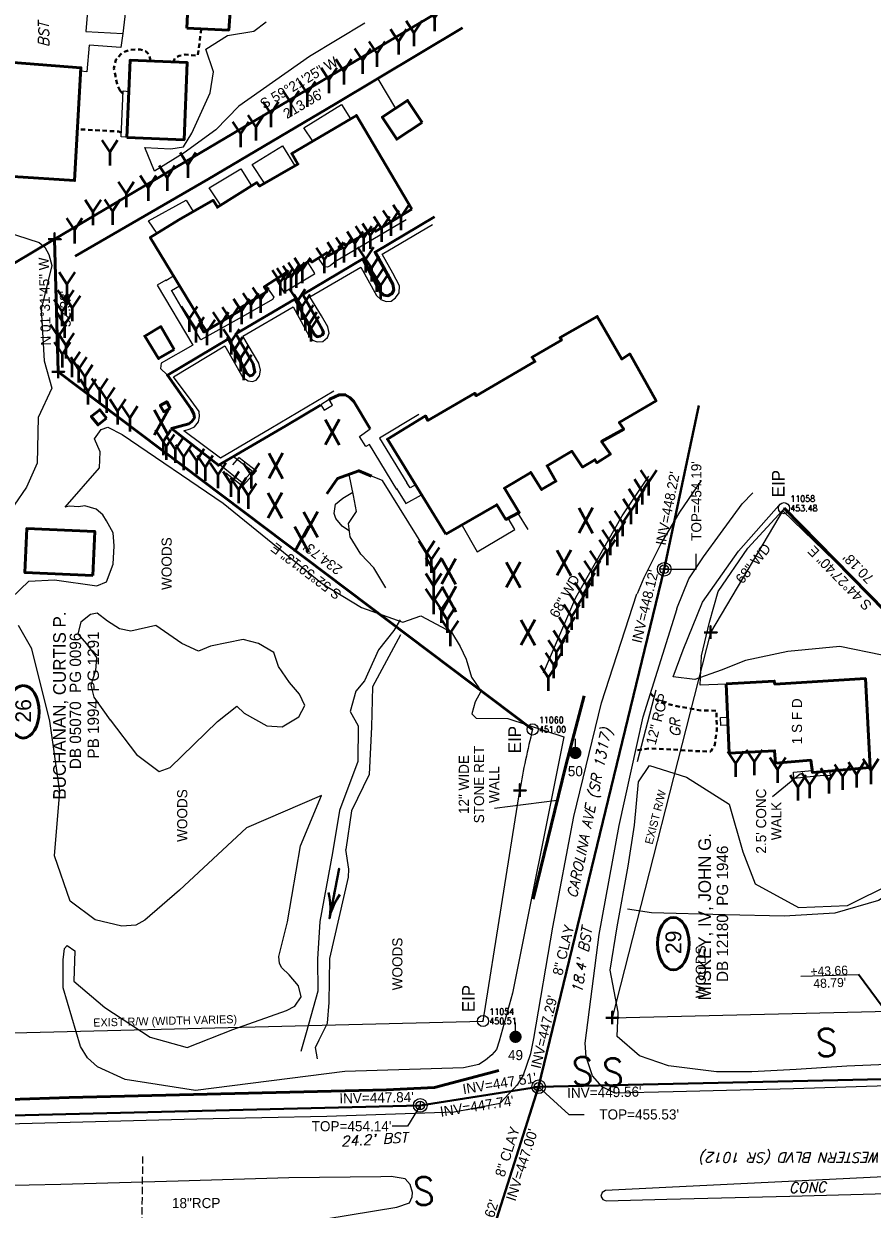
# Model space of a CAD drawing. Extents: x 2081991 to 2084654, y 739892 to 742657.
# Drawn here: x 2083835.2 to 2084170.4, y 741263.8 to 741732.1 of the extents above; entities that cross this region are included whole.
import ezdxf
from ezdxf.enums import TextEntityAlignment as Align

# ---------------------------------------------------------------- set-up
doc = ezdxf.new("R2010")
doc.units = 0
doc.header["$MEASUREMENT"] = 0
doc.linetypes.add('DGN Style 2', pattern=[2.872098, 1.723259, -1.148839])
doc.linetypes.add('DGN Style 3', pattern=[4.020938, 2.872099, -1.148839])
for name, color, linetype, lineweight in [('Exist Hydro River Flow Arrow CELL', 5, 'Continuous', 30), ('Exist Hydro Stream or Body of Water', 5, 'Continuous', 13), ('Exist Property Corner CELL', 6, 'Continuous', 30), ('Exist Property Deed Book Text', 6, 'Continuous', 40), ('Exist Property Iron Pin CELL', 6, 'Continuous', 13), ('Exist Property Iron Pin Cogo Elevation', 6, 'Continuous', 0), ('Exist Property Iron Pin Cogo Number', 6, 'Continuous', 0), ('Exist Property Iron Pin Text', 6, 'Continuous', 13), ('Exist Property Line', 6, 'Continuous', 40), ('Exist Property Line Text', 6, 'Continuous', 13), ('Exist Property Owner Text', 6, 'Continuous', 40), ('Exist Property Tie Line', 7, 'DGN Style 3', 13), ('Exist Right of Way Line', 6, 'Continuous', 13), ('Exist Right of Way Line Text', 6, 'Continuous', 13), ('Exist Roads EOP', 2, 'Continuous', 13), ('Exist Utilities Power Pole CELL', 1, 'Continuous', 13), ('Exist Utilities Power Pole Text Tag Number', 1, 'Continuous', 13), ('Exist Utilities Sanitary Sewer Manhole CELL', 3, 'Continuous', 13), ('Exist Utilities Sanitary Sewer Manhole Top Elevation', 3, 'Continuous', 13), ('Exist Utilities Sanitary Sewer UG Line', 3, 'Continuous', 30), ('Exist Utilities Sanitary Sewer UG Line Invert Elevation', 3, 'Continuous', 13), ('Exist Utilities Sanitary Sewer UG Line Text', 3, 'Continuous', 13), ('Old_Level_10', 7, 'Continuous', 0), ('Old_Level_11', 7, 'Continuous', 0), ('Old_Level_23', 7, 'Continuous', 0), ('Old_Level_26', 7, 'Continuous', 0), ('Old_Level_28', 7, 'Continuous', 0), ('Old_Level_3', 7, 'Continuous', 0), ('Old_Level_31', 7, 'Continuous', 0), ('Old_Level_5', 7, 'Continuous', 0), ('Old_Level_6', 7, 'Continuous', 0), ('Old_Level_8', 7, 'Continuous', 0), ('Old_Level_9', 7, 'Continuous', 0)]:
    doc.layers.add(name, color=color, linetype=linetype, lineweight=lineweight)
doc.styles.add('Style-ITALICS', font='ITALICS.shx')
doc.styles.add('Style-STANDARD', font='STANDARD.shx')
doc.styles.add('Style-WORKING', font='WORKING.shx')
doc.dimstyles.get("Standard").update_dxf_attribs({"dimtxt": 0.18, "dimasz": 0.18, "dimexe": 0.18, "dimexo": 0.0625, "dimgap": 0.09, "dimtad": 0, "dimtih": 1, "dimtoh": 1, "dimdec": 4, "dimzin": 0, "dimdsep": 46, "dimtxsty": 'Standard', "dimcen": 0.09, "dimadec": 0, "dimazin": 0, "dimtfac": 1, "dimtdec": 4, "dimtofl": 0, "dimtmove": 0, "dimatfit": 3, "dimfxl": 1, "dimtolj": 1, "dimtzin": 0, "dimarcsym": 0})

# ---------------------------------------------------------------- blocks, each defined once
blk = doc.blocks.new('EXIST PROPERTY CORNER')
at = {"layer": 'Exist Property Corner CELL', "flags": 128}
blk.add_lwpolyline([(-0.05, 0), (0.05, 0), (0, 0), (0, 0.05), (0, -0.05)], dxfattribs=at)
at = {"layer": 'Exist Property Corner CELL'}
blk.add_point((0, 0), dxfattribs=at)
blk = doc.blocks.new('EXIST PROPERTY IRON PIN_1')
at = {"layer": 'Exist Property Iron Pin CELL'}
for radius in [0.0441, 0.00141]:
    blk.add_circle((0, 0), radius, dxfattribs=at)
blk = doc.blocks.new('EXIST HYDRO RIVER FLOW ARROW')
at = {"layer": 'Exist Hydro River Flow Arrow CELL', "flags": 128}
blk.add_lwpolyline([(0, 0.04575), (0.03775, 0.03), (0.07725, 0.01725), (0.118, 0.00775), (0.159, 0.0015), (0.2, 0), (-0.2, 0), (0.2, 0), (0.159, -0.0015), (0.118, -0.00775), (0.07725, -0.01725), (0.03775, -0.03), (0, -0.04575)], dxfattribs=at)
at = {"layer": 'Exist Hydro River Flow Arrow CELL'}
blk.add_point((0, 0), dxfattribs=at)
blk = doc.blocks.new('EXIST UTILITIES POWER POLE')
at = {"layer": 'Exist Utilities Power Pole CELL'}
h = blk.add_hatch(color=256, dxfattribs=at)
edge = h.paths.add_edge_path()
edge.add_arc((0, 0), 0.049, 0, 360)
blk.add_line((0, 0), (0, 0.1125), dxfattribs=at)
blk.add_point((0, 0), dxfattribs=at)
at = {"layer": 'Exist Utilities Power Pole Text Tag Number', "style": 'Style-WORKING'}
blk.add_attdef('pole number', text='', height=0.08, dxfattribs=at).set_placement((0, -0.144), align=Align.MIDDLE_CENTER)
blk = doc.blocks.new('EXIST UTILITIES SANITARY SEWER MANHOLE')
at = {"color": 0, "linetype": 'ByBlock', "lineweight": -2, "flags": 128}
blk.add_lwpolyline([(0, 0.03425), (0, -0.03425), (0, 0), (0.03425, 0), (-0.03425, 0)], dxfattribs=at)
at = {"color": 0, "linetype": 'ByBlock', "lineweight": -2}
for radius in [0.05389, 0.03425]:
    blk.add_circle((0, 0), radius, dxfattribs=at)
blk = doc.blocks.new('Exist Property Owner Number Topo_2')
at = {"layer": 'Exist Property Owner Text'}
blk.add_ellipse((0, 0), major_axis=(10.375, 0), ratio=0.6024096386, dxfattribs=at)
at = {"layer": 'Exist Property Owner Text', "style": 'Style-WORKING'}
blk.add_text('29', height=6.25, dxfattribs=at).set_placement((0.492198, 0), align=Align.MIDDLE_CENTER)
blk = doc.blocks.new('TerminatorOpen_0.5')
at = {"color": 0, "linetype": 'ByBlock', "lineweight": -2}
for q in [(-1, 0.25), (-1, 0), (-1, -0.25)]:
    blk.add_line((0, 0), q, dxfattribs=at)
blk = doc.blocks.new('Exist Property Owner Number Topo_31')
at = {"layer": 'Exist Property Owner Text', "color": 6}
blk.add_ellipse((0, 0), major_axis=(10.375, 0), ratio=0.602409639, dxfattribs=at)
at = {"layer": 'Exist Property Owner Text', "color": 6, "style": 'Style-WORKING'}
blk.add_text('26', height=6.25, dxfattribs=at).set_placement((0.34456, 0), align=Align.MIDDLE_CENTER)

msp = doc.modelspace()

# ---------------------------------------------------------------- linework, layer by layer
at = {"layer": 'Exist Hydro Stream or Body of Water', "ltscale": 49.9999, "flags": 128}
for points in [[(2083983.862248, 741496.619332), (2083981.395639, 741492.357339), (2083975.343605, 741484.812216), (2083969.846136, 741472.459309), (2083966.397032, 741468.438539), (2083964.203769, 741460.428461), (2083967.351731, 741454.738789), (2083967.197648, 741440.592502), (2083959.979744, 741421.275349)], [(2083983.972166, 741490.699882), (2083972.958913, 741470.143333), (2083972.527013, 741454.293538), (2083971.679798, 741435.451079), (2083964.646242, 741421.194237), (2083962.48945, 741405.821633)], [(2083959.979744, 741421.275349), (2083957.113005, 741404.54887), (2083952.161871, 741377.436038), (2083951.17069, 741362.586844), (2083951.389473, 741349.942478), (2083946.749579, 741333.466032), (2083944.613286, 741326.11323)], [(2083956.118224, 741362.878776), (2083963.542199, 741395.006944), (2083963.66574, 741398.068894), (2083962.48945, 741405.821633)], [(2083951.197809, 741323.224606), (2083950.42688, 741327.651392), (2083951.908385, 741330.740285), (2083955.225263, 741337.216578), (2083955.896086, 741345.468691), (2083956.118224, 741362.878776)]]:
    msp.add_lwpolyline(points, dxfattribs=at)
at = {"layer": 'Exist Property Line', "ltscale": 50}
for p, q in [((2084031.471187, 741756.009832), (2083847.389234, 741646.957333)), ((2083847.389234, 741646.957333), (2083748.907, 741588.6152)), ((2083848.786987, 741594.600698), (2083847.389234, 741646.957333)), ((2083848.786987, 741594.600698), (2084036.215, 741453.2973)), ((2084135.53, 741540.7163), (2084184.686, 741490.627))]:
    msp.add_line(p, q, dxfattribs=at)
at = {"layer": 'Exist Property Tie Line', "linetype": 'Continuous'}
msp.add_line((2084142.105111, 741355.87943), (2084164.985376, 741356.558686), dxfattribs=at)
at = {"layer": 'Exist Property Tie Line'}
msp.add_line((2083882.149934, 741284.6595), (2083880.766, 741184.666), dxfattribs=at)
at = {"layer": 'Exist Right of Way Line', "ltscale": 50, "flags": 128}
for points in [[(2084135.53, 741540.7163), (2084106.503278, 741491.648993), (2084067.679092, 741339.401244), (2084187.943929, 741342.325486)], [(2083675.630904, 741329.984752), (2083730.331, 741331.0257), (2084016.635, 741338.1199), (2084031.139543, 741429.20491)]]:
    msp.add_lwpolyline(points, dxfattribs=at)
at = {"layer": 'Exist Right of Way Line', "ltscale": 50}
msp.add_arc((2084306.967123, 741383.678115), 279.559552, 165.579781, 170.627532, dxfattribs=at)
at = {"layer": 'Exist Roads EOP', "ltscale": 50, "flags": 128}
for points in [[(2083476.042462, 741288.762533), (2083502.698634, 741289.289355), (2083551.324561, 741290.34344), (2083601.936719, 741291.628207), (2083650.839587, 741293.198936), (2083694.915072, 741294.224325), (2083749.907766, 741295.714175), (2083798.200436, 741296.783872), (2083848.584706, 741298.003721), (2083903.504321, 741299.442493), (2083954.909886, 741300.58746), (2084005.170337, 741302.278152), (2084023.375387, 741305.701596), (2084030.49375, 741313.287195), (2084032.442582, 741316.498377), (2084035.44905, 741325.274556), (2084036.745678, 741331.166931), (2084044.195358, 741375.251963), (2084052.510897, 741418.928025), (2084063.417033, 741463.82012), (2084077.443056, 741506.932661)], [(2084188.81502, 741312.937719), (2084139.306598, 741311.369746), (2084091.716997, 741310.184081), (2084068.726337, 741309.684302), (2084063.748652, 741312.148458), (2084059.906797, 741316.471322), (2084057.382363, 741323.945221), (2084056.931167, 741329.438038), (2084062.562615, 741372.323642), (2084070.376584, 741415.300516), (2084079.840147, 741458.298293), (2084093.273714, 741501.022828)], [(2083944.978095, 741258.427618), (2083982.527523, 741264.601025), (2083987.515241, 741266.315618), (2083988.671792, 741268.626494), (2083988.810286, 741270.359073), (2083987.808543, 741273.60018), (2083985.811934, 741275.854297), (2083980.341565, 741276.703092), (2083976.295057, 741276.606565), (2083939.969814, 741276.148533), (2083896.137393, 741274.89415), (2083849.826189, 741273.538548), (2083799.665903, 741272.444862), (2083751.358621, 741271.424343), (2083727.008586, 741270.763437), (2083695.051998, 741269.970212), (2083651.531444, 741268.751011), (2083602.147998, 741267.675391), (2083551.860114, 741266.178616), (2083503.260117, 741265.002001), (2083457.779042, 741263.839533)], [(2084185.686812, 741277.044778), (2084137.273976, 741274.736128), (2084088.780996, 741272.360897), (2084065.00502, 741271.157918), (2084063.736393, 741270.33367), (2084063.213874, 741268.994908), (2084063.991901, 741267.611842), (2084065.281486, 741267.135293), (2084089.211937, 741267.749517), (2084137.818035, 741268.992149), (2084186.065822, 741270.313704)]]:
    msp.add_lwpolyline(points, dxfattribs=at)
at = {"layer": 'Exist Utilities Sanitary Sewer Manhole Top Elevation', "ltscale": 50, "flags": 128}
for points in [[(2084088.1834, 741516.5651), (2084100.877097, 741516.66259), (2084100.877097, 741522.66259)], [(2084038.5822, 741312.1416), (2084050.544081, 741301.233006), (2084056.544081, 741301.233006)], [(2083991.7976, 741304.7867), (2083986.751122, 741296.578049), (2083980.751122, 741296.578049)]]:
    msp.add_lwpolyline(points, dxfattribs=at)
at = {"layer": 'Exist Utilities Sanitary Sewer UG Line', "ltscale": 50, "flags": 128}
for points in [[(2084088.1834, 741516.5651), (2084101.890574, 741581.237906)], [(2084088.1834, 741516.5651), (2084038.5822, 741312.1416), (2084011.5087, 741227.0996), (2084009.1891, 741013.419)], [(2083668.8046, 741296.8916), (2083991.7976, 741304.7867), (2084038.5822, 741312.1416), (2084440.3916, 741321.0924)]]:
    msp.add_lwpolyline(points, dxfattribs=at)
at = {"layer": 'Old_Level_10', "color": 5, "linetype": 'Continuous', "lineweight": 13, "ltscale": 49.9999, "flags": 128}
for points in [[(2083978.165105, 741509.196744), (2083973.546365, 741517.198228), (2083968.368375, 741522.535467), (2083964.139883, 741529.348953), (2083963.464135, 741534.696193), (2083966.629128, 741539.397433), (2083965.430131, 741545.669671), (2083963.698384, 741554.072404)], [(2083963.854884, 741531.604199), (2083960.99489, 741533.581695), (2083958.534145, 741536.604439), (2083957.843646, 741538.656185), (2083958.356645, 741542.233428), (2083961.268139, 741544.725173), (2083965.152881, 741547.014668)], [(2084234.712842, 741435.615891), (2084213.015886, 741418.246176), (2084190.302931, 741396.29222), (2084182.870696, 741391.995728), (2084172.792966, 741385.733491), (2084155.582, 741380.791251), (2084135.61929, 741379.552753), (2084112.308087, 741380.083752), (2084083.237645, 741380.833251), (2084073.681414, 741382.285748)]]:
    msp.add_lwpolyline(points, dxfattribs=at)
at = {"layer": 'Old_Level_11', "color": 3, "linetype": 'Continuous', "lineweight": 13, "ltscale": 49.9999, "flags": 128}
for points in [[(2083969.891122, 741732.281298), (2083948.120415, 741719.125324), (2083920.195721, 741699.577863), (2083911.087239, 741690.106882), (2083898.624014, 741681.0869), (2083886.838288, 741673.858914), (2083882.996296, 741683.144896), (2083893.307275, 741682.682647), (2083898.249265, 741683.410895), (2083901.630508, 741688.891884), (2083908.871744, 741704.820853), (2083910.095741, 741713.120836), (2083907.184997, 741722.088318), (2083915.73748, 741727.393807), (2083926.119209, 741729.131804), (2083930.94295, 741732.892796)], [(2083827.882406, 741650.051712), (2083841.248629, 741645.681721), (2083843.501875, 741643.856224), (2083845.151871, 741640.93848), (2083846.328619, 741636.531989), (2083842.083127, 741619.291524), (2083843.269125, 741598.923314), (2083846.313119, 741588.059086), (2083840.89663, 741576.543109), (2083840.460631, 741558.545145), (2083836.331139, 741549.071914), (2083831.390649, 741541.863928)], [(2083830.243651, 741505.153502), (2083837.220637, 741511.916238), (2083847.373867, 741512.397987), (2083864.115833, 741510.030742), (2083867.915576, 741511.615739), (2083870.522821, 741518.631725), (2083870.92082, 741525.90096), (2083870.477321, 741531.0037), (2083867.892326, 741535.740941), (2083866.381829, 741538.080186), (2083863.816084, 741540.292182), (2083859.319343, 741541.600429), (2083856.812848, 741541.21618), (2083853.427355, 741541.555929), (2083852.594856, 741541.366929), (2083851.579858, 741541.16868), (2083865.177581, 741556.653399), (2083865.368331, 741562.960136), (2083863.201085, 741568.121376), (2083865.79358, 741571.841618), (2083868.383575, 741572.742617), (2083874.099813, 741569.775873), (2083913.922484, 741542.703177), (2083953.185905, 741510.805741), (2083968.669874, 741501.528259), (2083984.929592, 741495.695021), (2083992.049828, 741498.218516), (2084004.169303, 741491.734529), (2084007.642296, 741486.09079), (2084009.982792, 741481.1213), (2084012.069788, 741473.942314), (2084014.992032, 741469.771573), (2084015.79678, 741468.348075), (2084013.557035, 741464.170084), (2084012.258287, 741459.490843), (2084013.883284, 741457.779847), (2084026.447259, 741457.652347), (2084048.490965, 741450.393611), (2084048.490965, 741450.393611), (2084028.250255, 741349.157814), (2084022.962266, 741330.106602), (2084021.994268, 741326.835608), (2084020.119271, 741324.836112), (2084017.594526, 741322.657117), (2084014.970782, 741320.98562), (2084008.850044, 741319.684623), (2083961.992638, 741318.171876), (2083903.030506, 741310.659391), (2083875.274561, 741315.063882), (2083864.294333, 741320.031622), (2083860.375841, 741323.639115), (2083857.586846, 741328.073106), (2083850.76511, 741351.26531), (2083850.75386, 741362.248038), (2083851.291359, 741366.778529), (2083852.330857, 741367.929776), (2083855.404101, 741365.816781), (2083854.985602, 741353.933804), (2083867.269827, 741343.504325), (2083885.186541, 741331.751599), (2083899.781012, 741327.700357), (2083917.762226, 741334.768843), (2083938.939934, 741342.329578), (2083942.293927, 741344.038574), (2083944.744172, 741347.678067), (2083943.790174, 741352.022808), (2083940.088431, 741356.410049), (2083937.129437, 741359.151294), (2083936.163689, 741360.85929), (2083936.02369, 741363.598035), (2083939.422183, 741377.353757), (2083944.556423, 741407.306948), (2083952.839906, 741427.206408), (2083923.180965, 741414.380183), (2083896.755268, 741389.856982), (2083883.011546, 741377.952756), (2083879.484053, 741376.05201), (2083873.944814, 741375.549511), (2083863.419835, 741378.051006), (2083853.596354, 741385.457491), (2083847.338867, 741403.333706), (2083849.481613, 741428.777405), (2083845.499871, 741456.581099), (2083838.327385, 741485.210542), (2083833.064896, 741494.350773)], [(2084174.321213, 741482.707547), (2084157.563497, 741486.09904), (2084137.019288, 741484.062044), (2084120.250571, 741480.497051), (2084110.70159, 741476.788059), (2084100.310611, 741473.072566), (2084091.695378, 741474.024064), (2084095.61712, 741484.694793), (2084103.328355, 741503.613255), (2084117.534577, 741523.668715), (2084133.526795, 741541.728429)], [(2083869.272073, 741457.062348), (2083879.777552, 741443.466875), (2083888.691034, 741436.672889), (2083893.079025, 741438.214886), (2083911.698488, 741456.445349), (2083919.371723, 741462.474837), (2083922.219217, 741459.764593), (2083931.262449, 741454.734603), (2083937.284687, 741454.382853), (2083943.893674, 741458.308096), (2083946.226169, 741462.820337), (2083944.096423, 741467.251328), (2083940.202431, 741471.812069), (2083935.85044, 741478.179806), (2083934.029694, 741483.724795), (2083927.920456, 741487.220538), (2083921.904218, 741488.890534), (2083908.932494, 741486.25154), (2083904.278503, 741484.183294), (2083897.680516, 741487.214788), (2083887.430037, 741494.379773), (2083877.441057, 741492.112778), (2083873.003316, 741492.984526), (2083868.231075, 741496.10902), (2083864.188833, 741499.271014), (2083861.509089, 741498.694765), (2083857.783846, 741495.649021), (2083856.627348, 741491.05028), (2083859.976592, 741487.121038), (2083863.988084, 741481.687799), (2083863.518585, 741476.538309), (2083861.687838, 741470.806821), (2083862.883086, 741466.03533), (2083869.315323, 741457.006348)], [(2084179.272203, 741321.14212), (2084160.274991, 741320.355621), (2084140.321531, 741318.934374), (2084122.794316, 741318.039876), (2084108.810094, 741318.021876), (2084089.867882, 741320.459871), (2084078.426405, 741324.415613), (2084069.617922, 741332.020348), (2084070.046422, 741341.560829), (2084066.815428, 741358.236796), (2084069.569423, 741375.291262), (2084073.906664, 741399.345963), (2084076.484409, 741415.549681), (2084077.991156, 741432.650397), (2084082.421397, 741439.100384), (2084097.013118, 741434.390143), (2084113.809334, 741423.788165), (2084119.311823, 741404.921702), (2084124.163313, 741392.355727), (2084141.228529, 741382.939246), (2084160.66224, 741383.784745), (2084178.407705, 741392.598227)]]:
    msp.add_lwpolyline(points, dxfattribs=at)
at = {"layer": 'Old_Level_28', "color": 30, "linetype": 'Continuous', "lineweight": 13, "ltscale": 49.9999, "flags": 128}
for points in [[(2084142.038028, 741435.830141), (2084130.910822, 741426.659179)], [(2084045.857073, 741425.262196), (2084021.125499, 741422.099649)]]:
    msp.add_lwpolyline(points, dxfattribs=at)
at = {"layer": 'Old_Level_3', "color": 2, "linetype": 'Continuous', "lineweight": 13, "ltscale": 49.9999, "flags": 128}
for points in [[(2083860.449591, 741738.632535), (2083859.752092, 741728.986804), (2083874.290313, 741728.191056), (2083873.530065, 741722.642567), (2083861.091339, 741723.545315), (2083860.177341, 741713.119586), (2083857.602596, 741713.354335)], [(2083957.701396, 741586.995088), (2083932.738946, 741572.175118), (2083912.982486, 741560.439891), (2083898.388015, 741571.30062), (2083900.93176, 741572.034368), (2083902.700006, 741572.893366), (2083904.250003, 741574.803113), (2083904.675002, 741576.875108), (2083904.481253, 741578.878604), (2083901.291509, 741583.273846), (2083894.301773, 741592.624077), (2083914.612482, 741604.895052), (2083921.730968, 741592.389577), (2083923.798214, 741590.97583), (2083925.566961, 741590.754831), (2083927.019708, 741591.341579), (2083928.309705, 741592.963326), (2083928.761204, 741595.238072), (2083928.053456, 741597.984316), (2083921.758718, 741608.701045), (2083941.564679, 741620.182522), (2083947.972666, 741608.684295), (2083949.298913, 741607.086298), (2083951.146659, 741606.393549), (2083953.388405, 741606.581049), (2083955.230901, 741608.139546), (2083955.80165, 741609.871042), (2083955.381901, 741612.357537), (2083952.835656, 741616.694029), (2083948.204915, 741624.219014), (2083968.346625, 741635.93724), (2083974.593612, 741624.723763), (2083976.209109, 741623.195516), (2083978.339855, 741622.334017), (2083980.383851, 741622.456767), (2083982.037598, 741623.767515), (2083983.451595, 741625.83501), (2083983.641344, 741628.572005), (2083980.9356, 741633.522745), (2083976.781358, 741641.03573), (2083996.669318, 741652.704207)], [(2084102.799106, 741551.639659), (2084094.285373, 741539.123684), (2084087.097387, 741527.169458), (2084080.194651, 741513.216486), (2084077.553062, 741506.886752)], [(2084093.152919, 741501.072054), (2084097.918616, 741512.766487), (2084103.682354, 741521.425969), (2084110.437341, 741530.740451), (2084118.977574, 741542.379177), (2084123.241065, 741546.715419)]]:
    msp.add_lwpolyline(points, dxfattribs=at)
at = {"layer": 'Old_Level_3', "color": 2, "linetype": 'DGN Style 2', "lineweight": 30, "flags": 128}
for points in [[(2083905.325501, 741730.010302), (2083903.924254, 741719.449823), (2083898.921764, 741719.908322), (2083896.567019, 741719.422073), (2083895.087771, 741718.632575), (2083894.562023, 741717.818827), (2083894.283773, 741716.816079)], [(2083885.210291, 741717.414577), (2083885.188541, 741718.200576), (2083884.697792, 741719.566823), (2083884.114293, 741720.598821), (2083883.331295, 741721.23607), (2083881.189549, 741721.950568), (2083879.688802, 741721.947068), (2083877.173057, 741721.745569), (2083875.248311, 741721.07982), (2083873.718064, 741720.214572), (2083871.572569, 741717.780327), (2083870.80732, 741714.482833), (2083871.381819, 741711.473589), (2083872.160817, 741707.687597), (2083873.221315, 741705.563351)], [(2083873.221315, 741705.563351), (2083874.316813, 741704.539353)], [(2083873.728064, 741689.081384), (2083872.596066, 741689.477633), (2083856.476349, 741690.412381)], [(2084082.740365, 741467.522236), (2084085.90789, 741464.218834), (2084093.155625, 741462.447087), (2084102.701106, 741460.84759), (2084108.840594, 741460.703091), (2084108.958094, 741453.021106), (2084108.171595, 741447.269618), (2084106.552099, 741444.569373), (2084099.657612, 741444.803123), (2084088.820134, 741445.531371), (2084082.199397, 741445.779371), (2084076.919925, 741445.030239)]]:
    msp.add_lwpolyline(points, dxfattribs=at)
at = {"layer": 'Old_Level_3', "color": 2, "linetype": 'Continuous', "lineweight": 40, "ltscale": 49.9999, "flags": 128}
for points in [[(2083952.358907, 741581.465099), (2083938.691184, 741573.192866), (2083912.062488, 741557.665397), (2083893.580524, 741572.244868), (2083900.408261, 741574.039614), (2083901.604258, 741574.997612), (2083902.594256, 741576.402609), (2083902.403507, 741577.985606), (2083901.348009, 741580.018352), (2083891.959028, 741593.286826), (2083916.01398, 741607.565797), (2083923.223715, 741593.985074), (2083924.446213, 741592.985826), (2083925.60346, 741593.264576), (2083926.511459, 741594.482573), (2083925.83646, 741597.669817), (2083918.984224, 741609.621043), (2083942.339427, 741623.297266), (2083950.024162, 741609.374793), (2083951.05941, 741608.457545), (2083952.277157, 741608.629545), (2083953.258155, 741609.137294), (2083953.576655, 741610.068792), (2083953.170905, 741611.20129), (2083945.430421, 741625.139262), (2083969.147373, 741639.254734), (2083976.135859, 741626.06551), (2083977.443607, 741624.832763), (2083978.953854, 741624.653513), (2083980.75785, 741625.532761), (2083981.377849, 741627.010508), (2083980.9521, 741629.258504), (2083973.991364, 741641.899978), (2083997.464067, 741655.783451)], [(2083972.084617, 741572.023118), (2083965.526631, 741582.873096), (2083964.053384, 741584.481843), (2083962.207387, 741585.504341), (2083959.788892, 741585.545591), (2083956.394649, 741583.907844), (2083955.8904, 741583.602595)]]:
    msp.add_lwpolyline(points, dxfattribs=at)
at = {"layer": 'Old_Level_5', "color": 30, "linetype": 'Continuous', "lineweight": 40, "flags": 128}
for points in [[(2084008.548545, 741730.516551), (2083958.388645, 741700.462111), (2083908.067496, 741670.692171), (2083855.512351, 741640.222482)], [(2083972.567367, 741553.360405), (2083967.508877, 741555.478651), (2083959.166893, 741552.407157), (2083954.957152, 741546.392669)]]:
    msp.add_lwpolyline(points, dxfattribs=at)
at = {"layer": 'Old_Level_6', "color": 30, "linetype": 'Continuous', "lineweight": 0, "ltscale": 0.999998}
msp.add_line((2084077.684656, 741440.591631), (2084085.065892, 741468.949824), dxfattribs=at)
at = {"layer": 'Old_Level_6', "color": 30, "linetype": 'Continuous', "lineweight": 13, "flags": 128}
msp.add_lwpolyline([(2083955.8904, 741583.602595), (2083952.536157, 741581.572349), (2083953.860904, 741579.383853), (2083957.215147, 741581.414099), (2083955.8904, 741583.602595)], close=True, dxfattribs=at)
at = {"layer": 'Old_Level_8', "color": 30, "linetype": 'Continuous', "lineweight": 13, "ltscale": 49.9999}
for p, q in [((2083982.174597, 741698.631865), (2083975.165361, 741710.324342)), ((2083891.285029, 741630.701751), (2083894.347023, 741632.504247)), ((2083893.591024, 741626.722759), (2083896.759018, 741628.515005))]:
    msp.add_line(p, q, dxfattribs=at)
at = {"layer": 'Old_Level_8', "color": 30, "linetype": 'Continuous', "lineweight": 13, "ltscale": 49.9999, "flags": 128}
for points in [[(2083860.449591, 741738.632535), (2083860.98459, 741740.344031), (2083875.60331, 741739.406033), (2083874.290313, 741728.191056)], [(2083875.98806, 741687.216388), (2083873.656314, 741687.353637), (2083874.412563, 741705.532601), (2083876.875808, 741705.328852)], [(2083949.375913, 741685.688641), (2083945.84192, 741690.92538), (2083960.78064, 741700.218112), (2083964.266383, 741694.495373)], [(2083930.321701, 741669.092424), (2083925.383711, 741676.445159), (2083937.382937, 741683.793895), (2083942.294927, 741675.92041)], [(2083913.176985, 741660.195692), (2083908.498495, 741667.272678), (2083921.00522, 741674.720663), (2083925.203461, 741668.015176)], [(2083887.890536, 741649.170214), (2083884.487043, 741654.258704), (2083899.339513, 741662.375437), (2083902.111507, 741657.848946)], [(2083986.263589, 741654.662703), (2083958.296645, 741638.096986), (2083956.220399, 741636.453239), (2083955.128151, 741635.97649), (2083954.206153, 741636.11249), (2083953.614904, 741636.576739), (2083951.579658, 741639.511483)], [(2083947.252167, 741637.862736), (2083949.900412, 741633.677995), (2083950.110911, 741633.139496), (2083949.454913, 741632.721497), (2083938.793934, 741626.411259), (2083938.062186, 741626.04451), (2083937.599436, 741626.862758), (2083935.042442, 741631.0525)], [(2083891.285029, 741630.701751), (2083891.273279, 741630.722251), (2083887.912786, 741628.775255), (2083901.932508, 741605.144802), (2083889.432033, 741597.935066), (2083889.265283, 741595.821571), (2083891.845028, 741593.335575)], [(2083930.7972, 741628.511005), (2083933.955944, 741624.004264), (2083933.521445, 741623.195016), (2083922.601966, 741616.926528), (2083905.197001, 741607.178548), (2083899.041514, 741617.316528), (2083893.548775, 741626.795509)], [(2083991.291579, 741577.669107), (2083975.76486, 741568.419875), (2083986.535589, 741550.786411)], [(2083982.593096, 741548.153416), (2083971.757868, 741565.87213), (2083970.263371, 741565.027132), (2083967.827126, 741569.003124), (2083972.084617, 741572.023118)], [(2083912.687486, 741557.971896), (2083921.488219, 741550.87941), (2083925.432711, 741555.364151), (2083918.096225, 741561.03039)], [(2083917.758226, 741557.841646), (2083920.270471, 741560.780141), (2083927.088207, 741555.433651), (2083921.591718, 741549.384663), (2083915.039732, 741554.596903)], [(2083994.021824, 741524.174214), (2083976.875858, 741551.672159), (2083972.567367, 741553.360405)], [(2084040.541981, 741475.623561), (2084053.332455, 741505.491501), (2084071.568669, 741537.687437), (2084082.155147, 741553.347905)], [(2083982.414347, 741548.445915), (2083986.174339, 741542.506427), (2083992.282327, 741546.03892)], [(2083989.900082, 741549.925412), (2083987.851586, 741548.767165), (2083986.535589, 741550.786411)], [(2084034.388493, 741532.348447), (2084030.321251, 741538.877184)], [(2084112.816086, 741471.22132), (2084102.369107, 741470.761321), (2084102.948606, 741482.359797), (2084106.111849, 741495.701021), (2084109.522843, 741507.773497), (2084121.241569, 741524.919462), (2084134.928292, 741539.851182)], [(2084134.928292, 741539.851182), (2084188.362435, 741488.091286), (2084236.142089, 741485.797041), (2084297.871216, 741483.327046), (2084308.396195, 741475.618561)], [(2084008.353795, 741533.875194), (2084014.300533, 741523.525215), (2084029.155753, 741532.300948), (2084026.549259, 741536.744439)], [(2084113.208085, 741454.996102), (2084110.60409, 741454.844102), (2084110.420841, 741458.074596), (2084113.133835, 741458.185596)], [(2084151.169759, 741435.094642), (2084139.421533, 741433.945894), (2084139.240033, 741436.426139), (2084146.634018, 741437.153388)], [(2084151.169759, 741435.094642), (2084153.868004, 741435.305642), (2084153.657504, 741436.892138)]]:
    msp.add_lwpolyline(points, dxfattribs=at)
at = {"layer": 'Old_Level_8', "color": 30, "linetype": 'Continuous', "lineweight": 40, "flags": 128}
for points in [[(2083899.658762, 741730.349051), (2083916.174479, 741729.544553), (2083917.044978, 741740.462281), (2083900.195011, 741741.359529), (2083899.658762, 741730.349051)], [(2083779.550503, 741678.492405), (2083809.521443, 741677.312908), (2083809.586692, 741676.03491), (2083830.7164, 741675.209662), (2083830.8934, 741671.740669), (2083855.285101, 741670.129922), (2083857.807846, 741714.667333), (2083814.105933, 741718.038076), (2083813.828934, 741710.555591), (2083797.545217, 741711.11559), (2083797.701716, 741718.811825), (2083782.949746, 741719.486573), (2083782.864746, 741711.830839), (2083781.577249, 741711.948088), (2083781.05375, 741699.254114), (2083777.594006, 741698.894614), (2083776.891758, 741690.88788), (2083779.950502, 741690.740881), (2083779.550503, 741678.492405)], [(2083875.97806, 741687.184888), (2083877.224057, 741717.663577), (2083899.769512, 741716.699079), (2083898.523515, 741686.22039), (2083875.97806, 741687.184888)], [(2083992.560077, 741693.016876), (2083986.822338, 741701.761859), (2083976.780608, 741695.176872), (2083982.518347, 741686.431889), (2083992.560077, 741693.016876)], [(2083988.464335, 741658.841694), (2083974.227863, 741650.133962), (2083973.664364, 741651.13021), (2083962.246887, 741644.579973), (2083961.813388, 741645.180472), (2083959.678392, 741643.972974), (2083960.343891, 741643.128476), (2083955.6469, 741640.472481), (2083954.891652, 741641.641979), (2083949.003414, 741637.936736), (2083948.529415, 741638.724485), (2083943.700674, 741635.83799), (2083944.294673, 741634.720993), (2083939.739432, 741632.228498), (2083938.711684, 741633.713745), (2083930.208951, 741628.154256), (2083931.326449, 741626.344259), (2083920.71022, 741619.871522), (2083921.193219, 741619.017524), (2083906.337999, 741610.241542), (2083904.425753, 741613.358035), (2083905.483251, 741614.078784), (2083885.170291, 741647.675467), (2083896.458019, 741654.621703), (2083910.010492, 741662.379187), (2083911.691488, 741659.572943), (2083927.301457, 741669.339173), (2083928.360205, 741667.965426), (2083943.478425, 741676.608159), (2083941.03293, 741680.766901), (2083966.584878, 741695.87312), (2083988.464335, 741658.841694)], [(2084001.868308, 741530.395701), (2083978.865604, 741567.919126), (2083993.844574, 741577.140608), (2083994.850572, 741575.361361), (2084013.375785, 741586.11834), (2084013.939034, 741585.122092), (2084037.120737, 741598.606315), (2084035.97249, 741600.305062), (2084047.563467, 741607.047298), (2084047.071218, 741608.083796), (2084061.762438, 741616.485279), (2084071.411419, 741599.587813), (2084074.564413, 741601.652309), (2084084.956142, 741583.108596), (2084070.416671, 741574.605113), (2084072.199667, 741571.950368), (2084063.445935, 741567.000628), (2084066.922178, 741562.015888), (2084061.603188, 741558.632645), (2084060.80769, 741559.873392), (2084055.9777, 741556.954148), (2084051.705958, 741563.179636), (2084041.894228, 741557.443647), (2084045.426221, 741551.363409), (2084039.773232, 741548.072916), (2084035.473491, 741554.846152), (2084025.101761, 741548.605415), (2084030.89975, 741539.016684), (2084025.69526, 741536.26144), (2084022.030268, 741542.078428), (2084001.868308, 741530.395701)], [(2083894.663772, 741603.382555), (2083889.406033, 741612.431537), (2083882.990296, 741608.662795), (2083888.477035, 741599.790063), (2083894.663772, 741603.382555)], [(2083893.098025, 741580.232602), (2083890.524531, 741578.777605), (2083889.127283, 741581.2746), (2083891.700778, 741582.729597), (2083893.098025, 741580.232602)], [(2083867.930576, 741576.23886), (2083864.592832, 741573.572865), (2083861.890088, 741576.955608), (2083865.227831, 741579.621603), (2083867.930576, 741576.23886)], [(2083862.512587, 741514.172234), (2083835.66814, 741515.274232), (2083836.381889, 741532.644947), (2083863.226335, 741531.542949), (2083862.512587, 741514.172234)], [(2084112.643586, 741471.388069), (2084131.670548, 741472.411067), (2084131.938798, 741471.22907), (2084167.674726, 741473.365065), (2084169.546973, 741438.213386), (2084146.743268, 741436.32189), (2084146.081019, 741441.14863), (2084132.158047, 741439.944132), (2084131.777048, 741444.863622), (2084113.866084, 741443.871374), (2084112.643586, 741471.388069)]]:
    msp.add_lwpolyline(points, close=True, dxfattribs=at)
for points in [[(2084056.612698, 741466.623579), (2084049.268213, 741439.083884), (2084036.404989, 741386.25749)], [(2083752.071308, 741304.518903), (2083853.089105, 741307.917396), (2083978.433355, 741310.98314), (2083997.390317, 741311.840888), (2084022.854266, 741318.632125)]]:
    msp.add_lwpolyline(points, dxfattribs=at)

# ---------------------------------------------------------------- block references
at = {"layer": 'Exist Hydro River Flow Arrow CELL', "xscale": 49.9999, "yscale": 49.9999, "zscale": 49.9999, "rotation": 259.13596}
msp.add_blockref('EXIST HYDRO RIVER FLOW ARROW', (2083957.849486, 741388.506923), dxfattribs=at)
at = {"layer": 'Exist Property Corner CELL', "xscale": 50, "yscale": 50, "zscale": 50}
for p in [(2083847.389234, 741646.957333), (2083848.786987, 741594.600698), (2084106.503278, 741491.648993), (2084031.139543, 741429.20491), (2084067.679092, 741339.401244)]:
    msp.add_blockref('EXIST PROPERTY CORNER', p, dxfattribs=at)
at = {"layer": 'Exist Property Iron Pin CELL', "xscale": 50, "yscale": 50, "zscale": 50}
for p in [(2084135.53, 741540.7163), (2084036.215, 741453.2973), (2084016.635, 741338.1199)]:
    msp.add_blockref('EXIST PROPERTY IRON PIN_1', p, dxfattribs=at)
at = {"layer": 'Exist Property Owner Text', "color": 6, "rotation": 90.000002}
msp.add_blockref('Exist Property Owner Number Topo_31', (2083835.00189, 741460.300227), dxfattribs=at)
at = {"layer": 'Exist Property Owner Text', "rotation": 90.000002}
msp.add_blockref('Exist Property Owner Number Topo_2', (2084091.814903, 741368.704603), dxfattribs=at)
at = {"layer": 'Exist Utilities Power Pole CELL', "xscale": 50, "yscale": 50}
for p, values in [((2084053.0898, 741444.0298), {'pole number': '50'}), ((2084029.4517, 741331.8841), {'pole number': '49'})]:
    msp.add_blockref('EXIST UTILITIES POWER POLE', p, dxfattribs=at).add_auto_attribs(values)
at = {"layer": 'Exist Utilities Sanitary Sewer Manhole CELL', "xscale": 50, "yscale": 50, "zscale": 50}
for p in [(2084088.1834, 741516.5651), (2084038.5822, 741312.1416), (2083991.7976, 741304.7867)]:
    msp.add_blockref('EXIST UTILITIES SANITARY SEWER MANHOLE', p, dxfattribs=at)

# ---------------------------------------------------------------- texts
at = {"layer": 'Exist Property Deed Book Text', "style": 'Style-WORKING'}
for s, p in [('DB 05070  PG 0096', (2083857.827802, 741464.572526)), ('PB 1994  PG 1291', (2083864.903267, 741466.911405)), ('DB 12180  PG 1946', (2084113.424931, 741380.470459))]:
    msp.add_text(s, height=4.5, rotation=90, dxfattribs=at).set_placement(p, align=Align.CENTER)
at = {"layer": 'Exist Property Iron Pin Cogo Elevation', "style": 'Style-STANDARD'}
for s, p in [('453.48', (2084138.03, 741540.7163)), ('451.00', (2084038.715, 741453.2973)), ('450.51', (2084019.135, 741338.1199))]:
    msp.add_text(s, height=2.5, dxfattribs=at).set_placement(p, align=Align.MIDDLE_LEFT)
at = {"layer": 'Exist Property Iron Pin Cogo Number', "style": 'Style-STANDARD'}
for s, p in [('11058', (2084138.03, 741544.4663)), ('11060', (2084038.715, 741457.0473)), ('11054', (2084019.135, 741341.8699))]:
    msp.add_text(s, height=2.5, dxfattribs=at).set_placement(p, align=Align.MIDDLE_LEFT)
at = {"layer": 'Exist Property Iron Pin Text', "style": 'Style-WORKING'}
for p in [(2084133.228435, 741550.412047), (2084029.133928, 741449.298407), (2084010.855642, 741346.998971)]:
    msp.add_text('EIP', height=5, rotation=90, dxfattribs=at).set_placement(p, align=Align.MIDDLE_CENTER)
at = {"layer": 'Exist Property Line Text', "style": 'Style-WORKING'}
for s, rotation, p in [('S 59%%D21\'25" W', 30.643042, (2083943.86992, 741708.762943)), ("213.96'", 30.643042, (2083945.646844, 741700.517175)), ('N 01%%D31\'45" W', 91.529249, (2083843.511701, 741622.348036)), ("52.38'", 91.529249, (2083851.592768, 741619.418207)), ('S 52%%D59\'13" E', 142.987083, (2083946.705191, 741515.795814)), ("234.73'", 142.987083, (2083953.240661, 741520.887462)), ('S 44%%D27\'40" E', 134.461208, (2084157.510678, 741513.083439)), ("70.18'", 134.461208, (2084164.838915, 741517.037682))]:
    msp.add_text(s, height=4, rotation=rotation, dxfattribs=at).set_placement(p, align=Align.MIDDLE_CENTER)
at = {"layer": 'Exist Property Owner Text', "style": 'Style-WORKING'}
msp.add_text('MISKEY, IV, JOHN G.', height=5, rotation=90, dxfattribs=at).set_placement((2084106.67493, 741379.349513), align=Align.CENTER)
at = {"layer": 'Exist Property Owner Text', "insert": (2083852.744468, 741462.752615), "char_height": 5, "attachment_point": 8, "rotation": 90, "line_spacing_factor": 0.6, "style": 'Style-WORKING'}
msp.add_mtext('BUCHANAN, CURTIS P.', dxfattribs=at)
at = {"layer": 'Exist Property Tie Line', "linetype": 'Continuous', "insert": (2084153.468039, 741355.528392), "char_height": 3.6, "attachment_point": 5, "rotation": 2.45404067, "line_spacing_factor": 0.798413, "style": 'Style-WORKING'}
msp.add_mtext("+43.66\\P48.79'", dxfattribs=at)
at = {"layer": 'Exist Right of Way Line Text', "style": 'Style-WORKING'}
for s, rotation, p in [('EXIST R/W', 75.694091, (2084084.727601, 741418.661119)), ('EXIST R/W (WIDTH VARIES)', 1.419416, (2083891.053903, 741338.209164))]:
    msp.add_text(s, height=3.2, rotation=rotation, dxfattribs=at).set_placement(p, align=Align.MIDDLE_CENTER)
at = {"layer": 'Exist Utilities Sanitary Sewer Manhole Top Elevation', "style": 'Style-WORKING'}
msp.add_text("TOP=454.19'", height=4, rotation=90, dxfattribs=at).set_placement((2084100.877097, 741543.541008), align=Align.MIDDLE_CENTER)
for s, p in [("TOP=455.53'", (2084078.289931, 741301.233006)), ("TOP=454.14'", (2083964.685135, 741296.578049))]:
    msp.add_text(s, height=4, dxfattribs=at).set_placement(p, align=Align.MIDDLE_CENTER)
at = {"layer": 'Exist Utilities Sanitary Sewer UG Line Invert Elevation', "style": 'Style-WORKING'}
for s, rotation, p in [("INV=448.22'", 78.815577, (2084089.576902, 741540.610599)), ("INV=448.12'", 76.572302, (2084080.647023, 741501.902829)), ("INV=447.29'", 76.552915, (2084040.765492, 741333.82116)), ("INV=447.51'", 9.053459, (2084023.122706, 741313.517024)), ("INV=447.84'", 1.145783, (2083974.568199, 741307.848782)), ("INV=449.56'", 1.123323, (2084064.565505, 741309.991238)), ("INV=447.74'", 8.812921, (2084014.214591, 741304.523587)), ("INV=447.00'", 72.198081, (2084031.965471, 741281.305718)), ("INV=440.62'", 72.443472, (2084016.616664, 741253.336636))]:
    msp.add_text(s, height=4, rotation=rotation, dxfattribs=at).set_placement(p, align=Align.MIDDLE_CENTER)
at = {"layer": 'Exist Utilities Sanitary Sewer UG Line Text', "style": 'Style-WORKING'}
for rotation, p in [(76.361361, (2084048.339457, 741366.195847)), (72.340894, (2084026.227147, 741286.518448))]:
    msp.add_text('8" CLAY', height=4, rotation=rotation, dxfattribs=at).set_placement(p, align=Align.MIDDLE_CENTER)
at = {"layer": 'Old_Level_11', "color": 3, "linetype": 'Continuous', "lineweight": 13, "style": 'Style-STANDARD'}
for s, p in [('Y', (2083997.513389, 741734.178794)), ('Y', (2083989.323405, 741728.232556)), ('Y', (2083983.233918, 741724.883063)), ('Y', (2083969.012696, 741717.311078)), ('Y', (2083974.693935, 741720.054072)), ('Y', (2083961.580461, 741713.014336)), ('Y', (2083955.744723, 741709.714593)), ('Y', (2083947.16149, 741704.297354)), ('Y', (2083940.725753, 741700.564111)), ('Y', (2083932.745519, 741696.23962)), ('Y', (2083920.845542, 741688.383386)), ('Y', (2083926.82978, 741690.922131)), ('Y', (2083869.155396, 741681.1324)), ('Y', (2083900.052334, 741676.15591)), ('Y', (2083891.784851, 741671.01117)), ('Y', (2083884.333865, 741667.079678)), ('Y', (2083875.601383, 741664.583933)), ('Y', (2083862.528409, 741657.473197)), ('Y', (2083870.205894, 741657.681947)), ('Y', (2083984.214416, 741655.520201)), ('Y', (2083976.549931, 741650.948961)), ('Y', (2083980.179424, 741653.260956)), ('Y', (2083855.204924, 741650.326462)), ('Y', (2083969.424945, 741647.093718)), ('Y', (2083972.08869, 741648.174966)), ('Y', (2083961.611211, 741642.694227)), ('Y', (2083966.039452, 741645.013722)), ('Y', (2083953.882226, 741638.608985)), ('Y', (2083958.278718, 741640.760231)), ('Y', (2083970.200694, 741638.805735)), ('Y', (2083942.833498, 741632.722747)), ('Y', (2083945.217244, 741634.658993)), ('Y', (2083972.506689, 741635.225742)), ('Y', (2083852.26918, 741628.942505)), ('Y', (2083936.471761, 741629.689003)), ('Y', (2083938.331507, 741630.552751)), ('Y', (2083940.666503, 741631.43125)), ('Y', (2083974.577685, 741631.231)), ('Y', (2083976.187432, 741628.384506)), ('Y', (2083928.734027, 741622.888017)), ('Y', (2083850.222684, 741618.111276)), ('Y', (2083851.679431, 741621.846769)), ('Y', (2083854.356675, 741619.603523)), ('Y', (2083921.191292, 741618.349276)), ('Y', (2083924.839534, 741620.625521)), ('Y', (2083943.293497, 741622.275768)), ('Y', (2083945.048494, 741620.168522)), ('Y', (2083900.569583, 741615.432282)), ('Y', (2083916.753801, 741615.174032)), ('Y', (2083946.398491, 741615.954031)), ('Y', (2083851.325181, 741613.005536)), ('Y', (2083903.187328, 741611.14929)), ('Y', (2083907.548819, 741610.137792)), ('Y', (2083913.014058, 741613.195786)), ('Y', (2083947.896988, 741613.138286)), ('Y', (2083948.639987, 741611.492289)), ('Y', (2083848.819686, 741608.301296)), ('Y', (2083851.88693, 741604.870053)), ('Y', (2083917.1198, 741606.44205)), ('Y', (2083850.349683, 741601.27706)), ('Y', (2083918.525297, 741603.292056)), ('Y', (2083920.760293, 741599.671813)), ('Y', (2083854.206176, 741597.446568)), ('Y', (2083856.87417, 741595.386072)), ('Y', (2083922.03279, 741596.25882)), ('Y', (2083859.263666, 741592.323078)), ('Y', (2083860.576913, 741586.678839)), ('Y', (2083865.141154, 741586.911839)), ('Y', (2083867.883648, 741583.390596)), ('Y', (2083872.294389, 741578.746605)), ('Y', (2083877.04813, 741575.98711)), ('X', (2083889.494605, 741574.572363)), ('Y', (2083890.229604, 741566.628629)), ('X', (2083957.01522, 741570.769621)), ('Y', (2083891.458351, 741564.787633)), ('Y', (2083894.992594, 741563.686635)), ('Y', (2083898.326087, 741560.781391)), ('Y', (2083903.389077, 741559.136144)), ('X', (2083934.706265, 741557.402898)), ('Y', (2083906.81507, 741556.565149)), ('Y', (2083911.87231, 741553.601655)), ('Y', (2083925.055034, 741553.542155)), ('Y', (2083917.0593, 741550.241912)), ('Y', (2083919.968544, 741547.754417)), ('Y', (2084081.98322, 741550.754911)), ('Y', (2083923.893036, 741545.465171)), ('Y', (2084077.305479, 741543.413926)), ('Y', (2084079.532975, 741547.115418)), ('X', (2083934.371765, 741541.716679)), ('Y', (2084075.056484, 741539.418434)), ('X', (2083948.469987, 741534.310694)), ('X', (2084057.19252, 741535.797441)), ('Y', (2084071.709241, 741534.707693)), ('Y', (2084069.651995, 741530.538951)), ('X', (2083944.919744, 741528.463455)), ('Y', (2084066.8585, 741527.174708)), ('Y', (2083994.345145, 741522.763467)), ('Y', (2083996.140642, 741520.177722)), ('Y', (2084065.633753, 741523.194966)), ('Y', (2083997.20914, 741516.04723)), ('X', (2084002.977128, 741515.725481)), ('X', (2084048.527787, 741519.063474)), ('Y', (2084061.97376, 741518.871225)), ('X', (2084028.519327, 741514.417984)), ('Y', (2084059.724765, 741514.875733)), ('Y', (2083997.10939, 741509.855743)), ('Y', (2084056.025272, 741506.303)), ('Y', (2084057.624519, 741510.118992)), ('Y', (2083997.07539, 741503.901505)), ('X', (2084003.130878, 741504.823503)), ('Y', (2084053.835026, 741501.871259)), ('Y', (2084000.112384, 741500.417512)), ('Y', (2084002.499129, 741496.43227)), ('Y', (2084051.635781, 741497.622017)), ('X', (2084034.298065, 741491.575029)), ('Y', (2084049.767535, 741492.620777)), ('Y', (2084003.649377, 741491.21453)), ('Y', (2084047.583789, 741487.347288)), ('Y', (2084045.508043, 741483.543795)), ('Y', (2084044.441545, 741478.620055)), ('Y', (2084042.390799, 741473.609565)), ('Y', (2084123.721887, 741440.234882)), ('Y', (2084116.356901, 741439.639383)), ('Y', (2084132.997368, 741437.260888)), ('Y', (2084169.775545, 741436.691139)), ('Y', (2084145.564843, 741431.1719)), ('Y', (2084153.198828, 741432.952897)), ('Y', (2084158.610817, 741434.510393)), ('Y', (2084164.086806, 741435.336392)), ('Y', (2084141.037852, 741430.208652))]:
    msp.add_text(s, height=9.99998, dxfattribs=at).set_placement(p, align=Align.MIDDLE_CENTER)
at = {"layer": 'Old_Level_23', "color": 2, "linetype": 'Continuous', "lineweight": 13, "style": 'Style-ITALICS'}
for s, height, rotation, p in [('BST', 3.999993, 90, (2083843.083205, 741727.851702)), ('GR', 3.999993, 90, (2084092.524653, 741454.047598)), ("18.4' BST", 3.999992, 81.021117, (2084055.683849, 741362.078309)), ("24.2' BST", 3.999992, 3.502272, (2083973.580729, 741291.402042)), ('CONC', 3.999992, 1.680906, (2084144.779306, 741272.424179))]:
    msp.add_text(s, height=height, rotation=rotation, dxfattribs=at).set_placement(p, align=Align.MIDDLE_CENTER)
at = {"layer": 'Old_Level_23', "color": 7, "linetype": 'Continuous', "lineweight": 13, "style": 'Style-ITALICS'}
for s, height, rotation, p in [('CAROLINA AVE (SR 1317)', 3.999992, 78.3972, (2084058.583075, 741420.365235)), ('WESTERN BLVD (SR 1012)', 4, 180, (2084138.136399, 741284.20191))]:
    msp.add_text(s, height=height, rotation=rotation, dxfattribs=at).set_placement(p, align=Align.MIDDLE_CENTER)
at = {"layer": 'Old_Level_26', "color": 30, "linetype": 'Continuous', "lineweight": 13, "style": 'Style-WORKING'}
msp.add_text('12" RCP', height=3.999992, rotation=75.410467, dxfattribs=at).set_placement((2084085.424847, 741457.402628), align=Align.MIDDLE_CENTER)
msp.add_text('18"RCP', height=3.999992, dxfattribs=at).set_placement((2083903.315131, 741266.21898), align=Align.MIDDLE_CENTER)
at = {"layer": 'Old_Level_28', "color": 30, "linetype": 'Continuous', "lineweight": 13, "style": 'Style-WORKING'}
for s, height, rotation, p in [('68" WD', 3.999992, 50.876911, (2084123.326358, 741518.84134)), ('68" WD', 3.999992, 60.472619, (2084048.833262, 741505.928965)), ('1 S F D ', 3.999993, 90, (2084140.624785, 741457.264936))]:
    msp.add_text(s, height=height, rotation=rotation, dxfattribs=at).set_placement(p, align=Align.MIDDLE_CENTER)
at = {"layer": 'Old_Level_28', "color": 30, "linetype": 'Continuous', "lineweight": 13, "char_height": 3.999992, "attachment_point": 5, "rotation": 90, "line_spacing_factor": 0.9, "style": 'Style-WORKING'}
for s, insert in [('12" WIDE\\PSTONE RET\\PWALL\\P', (2084015.040916, 741431.528406)), ("2.5' CONC\\PWALK\\P", (2084129.467364, 741417.112646))]:
    msp.add_mtext(s, dxfattribs=dict(at, insert=insert))
at = {"layer": 'Old_Level_31', "color": 3, "linetype": 'Continuous', "lineweight": 13, "style": 'Style-WORKING'}
for p in [(2083891.640177, 741518.799361), (2083897.798072, 741419.287775), (2083982.777026, 741360.664613), (2084102.630572, 741357.587376)]:
    msp.add_text('WOODS', height=3.999993, rotation=90, dxfattribs=at).set_placement(p, align=Align.MIDDLE_CENTER)
at = {"layer": 'Old_Level_8', "color": 30, "linetype": 'Continuous', "lineweight": 13, "style": 'Style-STANDARD'}
msp.add_text('S', height=10.999978, dxfattribs=at).set_placement((2084152.296361, 741329.600853), align=Align.MIDDLE_CENTER)
at = {"layer": 'Old_Level_9', "color": 1, "linetype": 'Continuous', "lineweight": 13, "style": 'Style-STANDARD'}
for p in [(2084055.928054, 741318.312125), (2084067.92253, 741317.862626), (2083993.21668, 741270.92272)]:
    msp.add_text('S', height=10.999978, dxfattribs=at).set_placement(p, align=Align.MIDDLE_CENTER)

# ---------------------------------------------------------------- leaders
at = {"layer": 'Exist Property Tie Line', "linetype": 'Continuous'}
msp.add_leader([(2084188.296421, 741324.80693), (2084164.985376, 741356.558686)], dimstyle='Standard', override={"dimtxt": 3.6, "dimasz": 3.6, "dimgap": 0, "dimtxsty": 'Style-WORKING', "dimldrblk": 'TerminatorOpen_0.5'}, dxfattribs=at)

doc.saveas('drawing.dxf')
